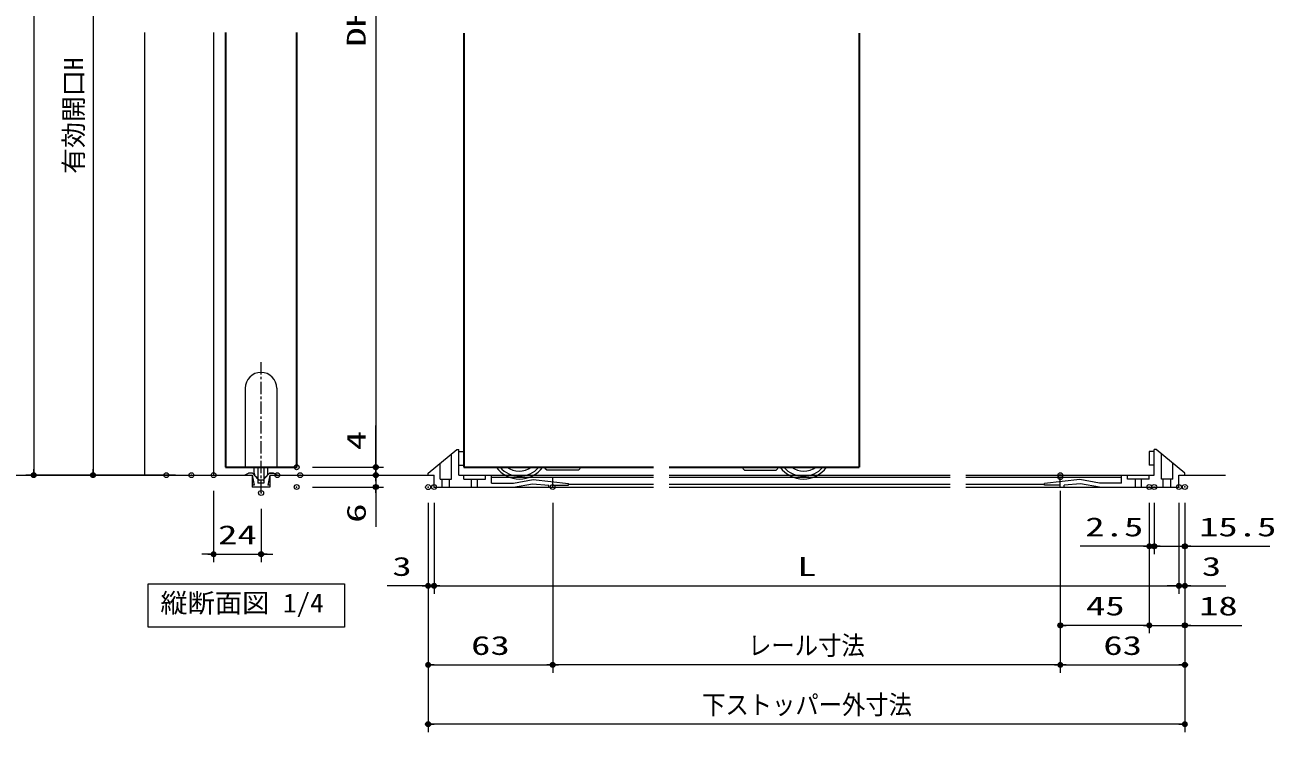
# Model space of a CAD drawing. Units: millimetres, scale not verified. Extents: x -1306 to 1306, y -607 to 607.
# Drawn here: x -873 to -243, y -135 to 223 of the extents above; entities that cross this region are included whole.
import ezdxf
from ezdxf.enums import TextEntityAlignment as Align

# ---------------------------------------------------------------- set-up
doc = ezdxf.new("R2010")
doc.units = ezdxf.units.MM
doc.header["$LTSCALE"] = 5
doc.header["$PDMODE"] = 32
doc.header["$PDSIZE"] = 2.5
doc.linetypes.add('USER1', pattern=[0.375, 0.25, -0.125])
doc.linetypes.add('USER3', pattern=[2, 1.25, -0.25, 0.25, -0.25])
for name, color, linetype, lineweight in [('0-1_線(黄)', 2, 'Continuous', 15), ('0-4_線(白)', 7, 'Continuous', 30), ('0-5_線(水)', 4, 'Continuous', 9), ('0-6_寸法線', 3, 'Continuous', 13), ('0-7_0', 3, 'Continuous', 25), ('0-8_DEFPOINTS', 7, 'Continuous', 5), ('0-A_中心線', 3, 'USER3', 9), ('0-B_点線(青)', 4, 'USER1', 9)]:
    doc.layers.add(name, color=color, linetype=linetype, lineweight=lineweight)
doc.styles.add('ＭＳ ゴシック', font='')
doc.styles.get('ＭＳ ゴシック').set_extended_font_data('MS Gothic')

# ---------------------------------------------------------------- blocks, each defined once
blk = doc.blocks.new('_DOT')
at = {"layer": '0-7_0'}
blk.add_line((-2.5, 0), (-5, 0), dxfattribs=at)
for points in [[(0, 0), (-2.5, 0), (-2.48, 0.313)], [(0, 0), (-2.48, -0.313), (-2.5, 0)], [(0, 0), (-2.48, 0.313), (-2.421, 0.622)], [(0, 0), (-2.421, -0.622), (-2.48, -0.313)], [(0, 0), (-2.421, 0.622), (-2.324, 0.92)], [(0, 0), (-2.324, -0.92), (-2.421, -0.622)], [(0, 0), (-2.324, 0.92), (-2.191, 1.204)], [(0, 0), (-2.191, -1.204), (-2.324, -0.92)], [(0, 0), (-2.191, 1.204), (-2.023, 1.469)], [(0, 0), (-2.023, -1.469), (-2.191, -1.204)], [(0, 0), (-2.023, 1.469), (-1.822, 1.711)], [(0, 0), (-1.822, -1.711), (-2.023, -1.469)], [(0, 0), (-1.822, 1.711), (-1.594, 1.926)], [(0, 0), (-1.594, -1.926), (-1.822, -1.711)], [(0, 0), (-1.594, 1.926), (-1.34, 2.111)], [(0, 0), (-1.34, -2.111), (-1.594, -1.926)], [(0, 0), (-1.34, 2.111), (-1.064, 2.262)], [(0, 0), (-1.064, -2.262), (-1.34, -2.111)], [(0, 0), (-1.064, 2.262), (-0.773, 2.378)], [(0, 0), (-0.773, -2.378), (-1.064, -2.262)], [(0, 0), (-0.773, 2.378), (-0.468, 2.456)], [(0, 0), (-0.468, -2.456), (-0.773, -2.378)], [(0, 0), (-0.468, 2.456), (-0.157, 2.495)], [(0, 0), (-0.157, -2.495), (-0.468, -2.456)], [(0, 0), (-0.157, 2.495), (0.157, 2.495)], [(0, 0), (0.157, -2.495), (-0.157, -2.495)], [(0, 0), (0.157, 2.495), (0.468, 2.456)], [(0, 0), (0.468, 2.456), (0.773, 2.378)], [(0, 0), (0.773, 2.378), (1.064, 2.262)], [(0, 0), (1.064, 2.262), (1.34, 2.111)], [(0, 0), (1.34, 2.111), (1.594, 1.926)], [(0, 0), (1.594, 1.926), (1.822, 1.711)], [(0, 0), (1.822, 1.711), (2.023, 1.469)], [(0, 0), (2.023, 1.469), (2.191, 1.204)], [(0, 0), (2.191, 1.204), (2.324, 0.92)], [(0, 0), (2.324, 0.92), (2.421, 0.622)], [(0, 0), (2.421, 0.622), (2.48, 0.313)], [(0, 0), (2.48, 0.313), (2.5, 0)], [(0, 0), (0.468, -2.456), (0.157, -2.495)], [(0, 0), (0.773, -2.378), (0.468, -2.456)], [(0, 0), (1.064, -2.262), (0.773, -2.378)], [(0, 0), (1.34, -2.111), (1.064, -2.262)], [(0, 0), (1.594, -1.926), (1.34, -2.111)], [(0, 0), (1.822, -1.711), (1.594, -1.926)], [(0, 0), (2.023, -1.469), (1.822, -1.711)], [(0, 0), (2.191, -1.204), (2.023, -1.469)], [(0, 0), (2.324, -0.92), (2.191, -1.204)], [(0, 0), (2.421, -0.622), (2.324, -0.92)], [(0, 0), (2.48, -0.313), (2.421, -0.622)], [(0, 0), (2.5, 0), (2.48, -0.313)]]:
    blk.add_solid(points, dxfattribs=at)

msp = doc.modelspace()

# ---------------------------------------------------------------- linework, layer by layer
at = {"layer": '0-1_線(黄)'}
for p, q in [((-1235.181, -4.922), (-758.267, -4.922)), ((-749.267, -4.922), (-669.217, -4.922)), ((-286.469, -4.922), (-265.941, -4.922))]:
    msp.add_line(p, q, dxfattribs=at)
msp.add_lwpolyline([(-810.856, -59.922), (-711.521, -59.922), (-711.521, -81.756), (-810.856, -81.756)], close=True, dxfattribs=at)
at = {"layer": '0-4_線(白)'}
for p, q in [((-771.701, 219.002), (-771.701, -0.922)), ((-735.701, 219.002), (-735.701, -0.922)), ((-651.217, 218.764), (-651.217, 67.262)), ((-651.217, 218.764), (-651.217, -0.922)), ((-451.219, 218.764), (-451.219, -0.922)), ((-651.217, 59.262), (-651.217, -0.922)), ((-771.701, -0.922), (-735.701, -0.922)), ((-651.217, -0.922), (-555.218, -0.922)), ((-547.218, -0.922), (-451.219, -0.922))]:
    msp.add_line(p, q, dxfattribs=at)
at = {"layer": '0-5_線(水)'}
for p, q in [((-812.701, 219.002), (-812.701, -4.922)), ((-777.701, 219.002), (-777.701, -4.922)), ((-761.701, 39.078), (-761.701, -0.922)), ((-745.701, 39.078), (-745.701, -0.922)), ((-653.717, -4.922), (-653.717, 8.078)), ((-653.717, 7.078), (-651.217, 7.078)), ((-651.217, 0.078), (-651.217, 7.078)), ((-301.969, 7.078), (-304.469, 7.078)), ((-304.469, 7.078), (-304.469, 0.078)), ((-301.969, -4.922), (-301.969, 8.078)), ((-663.117, -6.922), (-663.117, 1.127)), ((-657.317, -6.922), (-657.317, 5.927)), ((-653.717, 0.078), (-651.217, 0.078)), ((-301.969, 0.078), (-304.469, 0.078)), ((-298.369, -6.922), (-298.369, 5.927)), ((-292.569, -6.922), (-292.569, 1.127)), ((-762.052, -4.926), (-760.114, -3.926)), ((-758.052, -3.926), (-760.114, -3.926)), ((-758.267, -4.926), (-758.267, -4.922)), ((-758.267, -4.926), (-757.267, -9.926)), ((-758.267, -4.926), (-758.267, -10.926)), ((-755.267, -6.926), (-758.052, -3.926)), ((-757.201, -3.965), (-757.201, -0.922)), ((-755.201, -6.922), (-755.201, -0.922)), ((-752.267, -6.926), (-749.481, -3.926)), ((-752.201, -6.922), (-752.201, -0.922)), ((-749.267, -4.926), (-750.267, -9.926)), ((-750.201, -3.965), (-750.201, -0.922)), ((-749.267, -4.926), (-749.267, -4.922)), ((-749.267, -4.926), (-749.267, -10.926)), ((-749.267, -4.926), (-749.217, -4.926)), ((-745.481, -4.926), (-747.42, -3.926)), ((-669.217, -4.922), (-669.217, -3.922)), ((-669.217, -4.922), (-666.217, -4.922)), ((-666.217, -10.922), (-666.217, -4.922)), ((-666.217, -10.922), (-666.217, -4.922)), ((-653.717, -4.922), (-555.218, -4.922)), ((-651.217, -6.922), (-651.217, -4.922)), ((-640.217, -6.922), (-640.217, -4.922)), ((-637.217, -8.922), (-637.217, -4.922)), ((-637.217, -5.922), (-555.218, -5.922)), ((-593.217, -2.422), (-608.933, -2.422)), ((-606.217, -10.922), (-606.217, -5.922)), ((-547.218, -4.922), (-405.218, -4.922)), ((-547.218, -5.922), (-405.218, -5.922)), ((-509.219, -2.422), (-493.503, -2.422)), ((-397.218, -4.922), (-301.969, -4.922)), ((-397.218, -5.922), (-318.469, -5.922)), ((-349.469, -10.922), (-349.469, -5.922)), ((-318.469, -8.922), (-318.469, -4.922)), ((-315.469, -6.922), (-315.469, -4.922)), ((-304.469, -6.922), (-304.469, -4.922)), ((-289.469, -4.922), (-286.469, -4.922)), ((-289.469, -10.922), (-289.469, -4.922)), ((-286.469, -4.922), (-286.469, -3.922)), ((-757.267, -9.926), (-758.267, -9.926)), ((-749.267, -10.926), (-758.267, -10.926)), ((-755.267, -6.926), (-755.267, -8.926)), ((-752.267, -8.926), (-755.267, -8.926)), ((-752.701, -7.422), (-754.701, -7.422)), ((-752.267, -6.926), (-752.267, -8.926)), ((-749.267, -9.926), (-750.267, -9.926)), ((-666.217, -10.922), (-555.218, -10.922)), ((-663.117, -6.922), (-657.317, -6.922)), ((-662.117, -10.922), (-662.117, -6.922)), ((-658.317, -10.922), (-658.317, -6.922)), ((-651.217, -6.922), (-640.217, -6.922)), ((-647.217, -10.922), (-647.217, -6.922)), ((-644.217, -10.922), (-644.217, -6.922)), ((-637.217, -8.922), (-626.086, -8.922)), ((-626.086, -8.922), (-616.136, -7.125)), ((-626.086, -10.922), (-616.5, -9.324)), ((-616.5, -9.324), (-608.217, -9.922)), ((-616.136, -7.125), (-598.217, -9.106)), ((-608.217, -10.922), (-608.217, -9.922)), ((-598.217, -9.422), (-555.218, -9.422)), ((-547.218, -9.422), (-405.218, -9.422)), ((-547.218, -10.922), (-405.218, -10.922)), ((-397.218, -9.422), (-357.469, -9.422)), ((-397.218, -10.922), (-289.469, -10.922)), ((-339.55, -7.125), (-357.469, -9.106)), ((-339.187, -9.324), (-347.469, -9.922)), ((-347.469, -10.922), (-347.469, -9.922)), ((-329.6, -8.922), (-339.55, -7.125)), ((-329.6, -10.922), (-339.187, -9.324)), ((-318.469, -8.922), (-329.6, -8.922)), ((-304.469, -6.922), (-315.469, -6.922)), ((-311.469, -10.922), (-311.469, -6.922)), ((-308.469, -10.922), (-308.469, -6.922)), ((-292.569, -6.922), (-298.369, -6.922)), ((-297.369, -10.922), (-297.369, -6.922)), ((-293.569, -10.922), (-293.569, -6.922))]:
    msp.add_line(p, q, dxfattribs=at)
for points in [[(-669.217, -3.922), (-654.717, 8.078), (-653.717, 8.078)], [(-286.469, -3.922), (-300.969, 8.078), (-301.969, 8.078)], [(-747.42, -3.926), (-749.481, -3.926), (-747.42, -3.926)], [(-606.217, -9.922), (-598.217, -9.958), (-598.217, -9.106)], [(-349.469, -9.922), (-357.469, -9.958), (-357.469, -9.106)]]:
    msp.add_lwpolyline(points, dxfattribs=at)
for centre, radius, start, end in [((-753.701, 39.078), 8, 0, 180), ((-755.201, -3.965), 2, 180, 270), ((-752.201, -3.965), 2, 270, 0), ((-623.017, 7.578), 14.5, 215.8883, 270), ((-623.017, 7.578), 13, 220.83222, 319.16778), ((-623.217, 7.578), 10.5, 234.04943, 305.95057), ((-623.017, 7.578), 14.5, 270, 324.1117), ((-479.419, 7.578), 14.5, 215.8883, 270), ((-479.419, 7.578), 13, 220.83222, 319.16778), ((-479.219, 7.578), 10.5, 234.04943, 305.95057), ((-479.419, 7.578), 14.5, 270, 324.1117), ((-754.701, -6.922), 0.5, 180, 270), ((-752.701, -6.922), 0.5, 270, 0)]:
    msp.add_arc(centre, radius, start, end, dxfattribs=at)
at = {"layer": '0-6_寸法線'}
for p, q in [((-695.701, 442.078), (-695.701, 2.078)), ((-868.701, 365.578), (-868.701, -1.922)), ((-838.701, 353.578), (-838.701, -1.922)), ((-695.701, 2.078), (-695.701, 20.221)), ((-695.701, -1.922), (-695.701, 1.078)), ((-809.632, -4.922), (-872.701, -4.922)), ((-796.951, -4.922), (-842.701, -4.922)), ((-737.489, -4.922), (-691.701, -4.922)), ((-727.701, -0.922), (-691.701, -0.922)), ((-727.701, -0.922), (-691.701, -0.922)), ((-725.942, -4.922), (-691.701, -4.922)), ((-695.701, -4.922), (-695.701, -0.922)), ((-695.701, -4.922), (-695.701, -10.926)), ((-727.701, -10.926), (-691.701, -10.926)), ((-695.701, -7.922), (-695.701, -10.922)), ((-777.701, -12.922), (-777.701, -48.922)), ((-695.701, -13.926), (-695.701, -31.116)), ((-349.469, -12.922), (-349.469, -104.922)), ((-349.469, -13.922), (-349.469, -84.922)), ((-349.469, -13.922), (-349.469, -104.922)), ((-286.469, -18.89), (-286.469, -64.922)), ((-286.469, -18.89), (-286.469, -134.922)), ((-286.469, -18.89), (-286.469, -44.922)), ((-286.469, -18.89), (-286.469, -84.922)), ((-286.469, -18.89), (-286.469, -104.922)), ((-753.701, -21.926), (-753.701, -48.922)), ((-669.217, -18.984), (-669.217, -64.922)), ((-669.217, -18.984), (-669.217, -104.922)), ((-669.217, -18.984), (-669.217, -134.922)), ((-666.217, -18.922), (-666.217, -64.922)), ((-666.217, -18.922), (-666.217, -64.922)), ((-606.217, -18.922), (-606.217, -104.922)), ((-606.217, -18.922), (-606.217, -104.922)), ((-304.469, -18.922), (-304.469, -44.922)), ((-304.469, -18.922), (-304.469, -84.922)), ((-304.469, -18.922), (-304.469, -84.922)), ((-301.969, -18.922), (-301.969, -44.922)), ((-301.969, -18.922), (-301.969, -44.922)), ((-289.469, -18.922), (-289.469, -64.922)), ((-289.469, -18.922), (-289.469, -64.922)), ((-307.469, -40.922), (-339.422, -40.922)), ((-304.969, -40.922), (-307.969, -40.922)), ((-301.969, -40.922), (-304.469, -40.922)), ((-301.969, -40.922), (-286.469, -40.922)), ((-298.969, -40.922), (-295.969, -40.922)), ((-283.469, -40.922), (-243.422, -40.922)), ((-780.701, -44.922), (-783.701, -44.922)), ((-777.701, -44.922), (-753.701, -44.922)), ((-750.701, -44.922), (-747.701, -44.922)), ((-672.217, -60.922), (-689.884, -60.922)), ((-666.217, -60.922), (-669.217, -60.922)), ((-663.217, -60.922), (-292.469, -60.922)), ((-663.217, -60.922), (-660.217, -60.922)), ((-292.469, -60.922), (-295.469, -60.922)), ((-289.469, -60.922), (-286.469, -60.922)), ((-283.469, -60.922), (-265.803, -60.922)), ((-307.469, -80.922), (-346.469, -80.922)), ((-307.469, -80.922), (-310.469, -80.922)), ((-304.469, -80.922), (-286.469, -80.922)), ((-283.469, -80.922), (-257.707, -80.922)), ((-666.217, -100.922), (-609.217, -100.922)), ((-352.469, -100.922), (-603.217, -100.922)), ((-346.469, -100.922), (-289.469, -100.922)), ((-289.469, -130.922), (-666.217, -130.922))]:
    msp.add_line(p, q, dxfattribs=at)
at = {"layer": '0-8_DEFPOINTS'}
for p in [(-735.701, -0.922), (-695.701, -0.922), (-868.701, -4.922), (-838.701, -4.922), (-801.632, -4.922), (-788.951, -4.922), (-777.701, -4.922), (-745.489, -4.922), (-733.942, -4.922), (-695.701, -4.922), (-349.469, -4.922), (-349.469, -5.922), (-735.701, -10.926), (-695.701, -10.926), (-669.217, -10.984), (-669.217, -10.984), (-666.217, -10.922), (-666.217, -10.922), (-606.217, -10.922), (-606.217, -10.922), (-304.469, -10.922), (-301.969, -10.922), (-289.469, -10.922), (-286.469, -10.89), (-753.701, -13.926), (-753.701, -44.922), (-301.969, -40.922), (-286.469, -40.922), (-666.217, -60.922), (-289.469, -60.922), (-349.469, -80.922), (-286.469, -80.922), (-606.217, -100.922), (-606.217, -100.922), (-286.469, -100.922), (-669.217, -130.922)]:
    msp.add_point(p, dxfattribs=at)
at = {"layer": '0-A_中心線'}
msp.add_line((-753.701, -13.926), (-753.701, 52.944), dxfattribs=at)
at = {"layer": '0-B_点線(青)'}
for p, q in [((-593.217, -2.422), (-592.217, -1.422)), ((-592.217, -0.922), (-592.217, -1.422)), ((-510.219, -0.922), (-510.219, -1.422)), ((-509.219, -2.422), (-510.219, -1.422))]:
    msp.add_line(p, q, dxfattribs=at)
for points in [[(-608.933, -2.422), (-609.217, -2.422), (-610.717, -0.922)], [(-493.503, -2.422), (-493.219, -2.422), (-491.719, -0.922)]]:
    msp.add_lwpolyline(points, dxfattribs=at)

# ---------------------------------------------------------------- block references
at = {"layer": '0-6_寸法線', "xscale": 0.6, "yscale": 0.6}
for p, rotation in [((-695.701, -0.922), 270), ((-695.701, -0.922), 270), ((-868.701, -4.922), 270), ((-838.701, -4.922), 270), ((-695.701, -4.922), 270), ((-695.701, -4.922), 90), ((-695.701, -10.926), 90), ((-753.701, -44.922), 180), ((-301.969, -40.922), 180), ((-286.469, -40.922), 180), ((-666.217, -60.922), 180), ((-666.217, -60.922), 180), ((-286.469, -60.922), 180), ((-349.469, -80.922), 180), ((-286.469, -80.922), 180), ((-669.217, -100.922), 180), ((-606.217, -100.922), 180), ((-349.469, -100.922), 180), ((-669.217, -130.922), 180)]:
    msp.add_blockref('_DOT', p, dxfattribs=dict(at, rotation=rotation))
for p in [(-777.701, -44.922), (-304.469, -40.922), (-301.969, -40.922), (-669.217, -60.922), (-289.469, -60.922), (-289.469, -60.922), (-304.469, -80.922), (-304.469, -80.922), (-606.217, -100.922), (-349.469, -100.922), (-286.469, -100.922), (-286.469, -130.922)]:
    msp.add_blockref('_DOT', p, dxfattribs=at)

# ---------------------------------------------------------------- texts
at = {"layer": '0-1_線(黄)', "style": 'ＭＳ ゴシック', "width": 1.05}
msp.add_text('縦断面図 1/4', height=9.621, dxfattribs=at).set_placement((-804.638, -77.3), align=Align.BOTTOM_LEFT)
at = {"layer": '0-6_寸法線', "style": 'ＭＳ ゴシック', "width": 1.5}
for s, p in [('DH', (-697.85, 211.84)), ('4', (-697.85, 7.65)), ('6', (-697.85, -29.021))]:
    msp.add_text(s, height=9.604, rotation=90, dxfattribs=at).set_placement(p, align=Align.BOTTOM_LEFT)
at = {"layer": '0-6_寸法線', "style": 'ＭＳ ゴシック'}
msp.add_text('有効開口H', height=9.604, rotation=90, dxfattribs=at).set_placement((-840.85, 147.543), align=Align.BOTTOM_LEFT)
for s, width, p in [('24', 1.5, (-775.463, -42.772)), ('2.5', 1.5, (-336.85, -38.772)), ('15.5', 1.5, (-279.327, -38.772)), ('3', 1.5, (-687.312, -58.772)), ('L', 1.5, (-482.605, -58.772)), ('3', 1.5, (-277.898, -58.772)), ('45', 1.5, (-336.493, -78.772)), ('18', 1.5, (-279.327, -78.772)), ('63', 1.5, (-647.479, -98.772)), ('レール寸法', 0.9, (-507.366, -98.772)), ('63', 1.5, (-327.731, -98.772)), ('下ストッパー外寸法', 0.9, (-530.616, -128.772))]:
    msp.add_text(s, height=9.604, dxfattribs=dict(at, width=width)).set_placement(p, align=Align.BOTTOM_LEFT)

doc.saveas('drawing.dxf')
